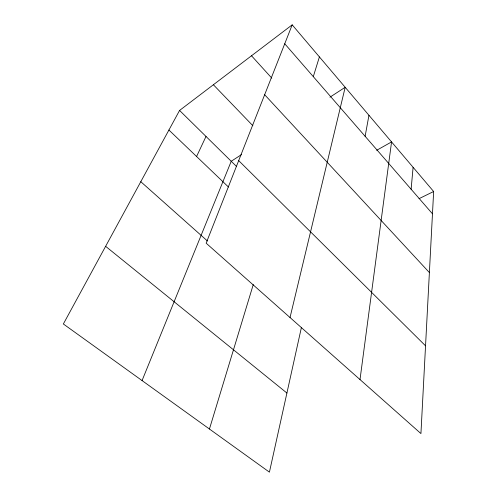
<?xml version="1.0" encoding="UTF-8"?>
<svg xmlns="http://www.w3.org/2000/svg" width="497" height="497" viewBox="0 0 497 497"><rect width="100%" height="100%" fill="white"/><g stroke="black" fill="none" stroke-linecap="round" stroke-linejoin="round"><path stroke-width="0.75" d="M433.645 191.513L420.934 433.577L206.149 243.182L292.193 24.85L433.645 191.513L419.033 198.67M411.125 189.239L413.1 167.303M360.008 379.571L391.561 141.925L376.683 150.287M365.127 136.29L368.948 115.285M301.443 327.318L269.424 472.15L63.355 323.982L179.572 110.446L292.193 24.85M290.024 317.533L345.185 87.286L329.946 97.182M209.442 429.023L253.277 284.545M313.296 76.637L319.403 56.913M142.061 380.572L231.229 161.264L241.592 154.542M196.576 156.499L206.013 136.458M105.625 246.313L286.912 393.04M140.794 181.703L207.442 240.989M168.918 130.021L228.465 187.021M179.572 110.446L236.671 166.619M238.69 160.612L425.538 345.825M213.387 84.751L252.874 125.735M264.659 94.728L429.389 272.567M251.513 55.77L271.784 78.128M284.738 43.767L432.471 213.809"/></g></svg>
